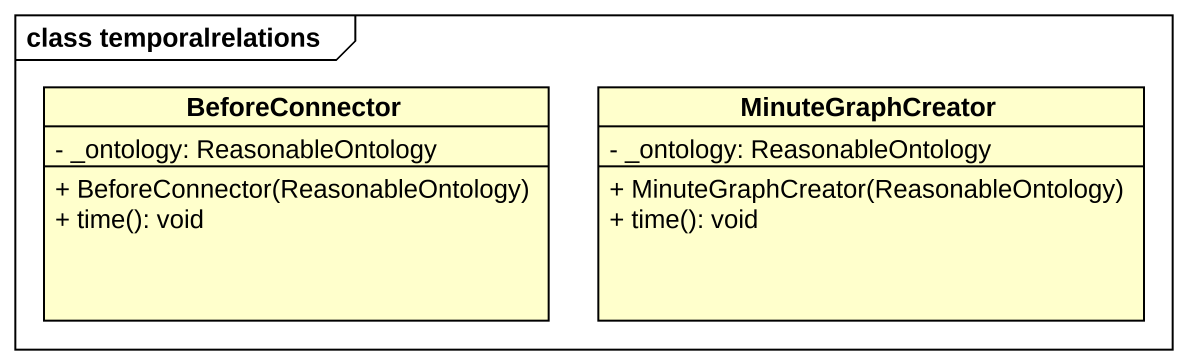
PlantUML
@startuml
mainframe class temporalrelations
hide circle
hide empty members
skinparam classAttributeIconSize 0
class BeforeConnector {
  - _ontology: ReasonableOntology
  + BeforeConnector(ReasonableOntology)
  + time(): void
}
class MinuteGraphCreator {
  - _ontology: ReasonableOntology
  + MinuteGraphCreator(ReasonableOntology)
  + time(): void
}
@enduml
